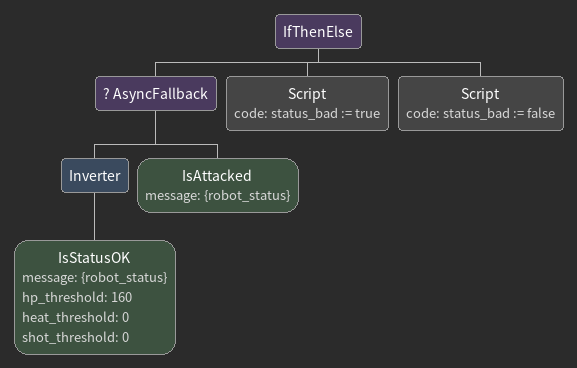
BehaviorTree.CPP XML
<IfThenElse>
  <AsyncFallback>
    <Inverter>
      <IsStatusOK message="{robot_status}" hp_threshold="160" heat_threshold="0" shot_threshold="0"/>
    </Inverter>
    <IsAttacked message="{robot_status}"/>
  </AsyncFallback>
  <Script code="status_bad := true"/>
  <Script code="status_bad := false"/>
</IfThenElse>
